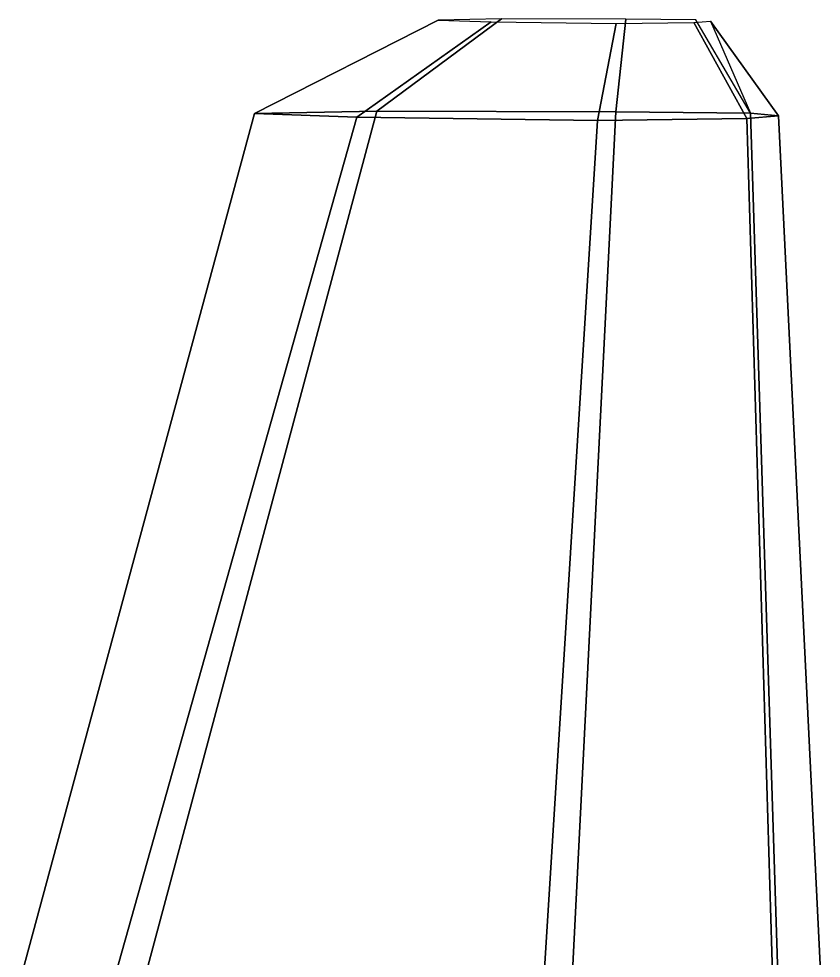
# Model space of a CAD drawing. Header units: metres. Extents: x -45 to 47, y -51 to 51.
# Drawn here: x -6.92 to 11.28, y 29.97 to 51.27 of the extents above; entities that cross this region are included whole.
import ezdxf

# ---------------------------------------------------------------- set-up
doc = ezdxf.new("R2010")
doc.units = ezdxf.units.M

msp = doc.modelspace()

# ---------------------------------------------------------------- linework, layer by layer
at = {"layer": 'AileD2', "color": 8}
for points in [[(-1.574177, 49.116348, 20.219563), (1.196686, 49.172138, 19.653151), (4.028199, 51.266102, 20.954723), (2.589069, 51.237125, 20.945679)], [(0.747357, 49.032673, 21.069176), (-1.574177, 49.116348, 20.219563), (2.589069, 51.237125, 20.945679), (3.794827, 51.193661, 20.932114)], [(6.199217, 48.960735, 21.799545), (0.747357, 49.032673, 21.069176), (3.794827, 51.193661, 20.932114), (6.626415, 51.156303, 20.920456)], [(1.196686, 49.172138, 19.653151), (6.61859, 49.155987, 19.81711), (6.844227, 51.25771, 20.952108), (4.028199, 51.266102, 20.954723)], [(9.591655, 49.006245, 21.337469), (6.199217, 48.960735, 21.799545), (6.626415, 51.156303, 20.920456), (8.388377, 51.179943, 20.927832)], [(6.61859, 49.155987, 19.81711), (9.674031, 49.122955, 20.152483), (8.43116, 51.240555, 20.946753), (6.844227, 51.25771, 20.952108)], [(10.310581, 49.067902, 20.711443), (9.591655, 49.006245, 21.337469), (8.388377, 51.179943, 20.927832), (8.761773, 51.211967, 20.937824)], [(9.674031, 49.122955, 20.152483), (10.310581, 49.067902, 20.711443), (8.761773, 51.211967, 20.937824)], [(-6.920103, 29.362783, 17.99807), (-4.108766, 29.362783, 17.126698), (1.196686, 49.172138, 19.653151), (-1.574177, 49.116348, 20.219563)], [(-4.796693, 29.362783, 19.30513), (-6.920103, 29.362783, 17.99807), (-1.574177, 49.116348, 20.219563), (0.747357, 49.032673, 21.069176)], [(4.981026, 29.362783, 20.428745), (-4.796693, 29.362783, 19.30513), (0.747357, 49.032673, 21.069176), (6.199217, 48.960735, 21.799545)], [(-4.108766, 29.362783, 17.126698), (5.623089, 29.362783, 17.378937), (6.61859, 49.155987, 19.81711), (1.196686, 49.172138, 19.653151)], [(10.17487, 29.362783, 19.717886), (4.981026, 29.362783, 20.428745), (6.199217, 48.960735, 21.799545), (9.591655, 49.006245, 21.337469)], [(5.623089, 29.362783, 17.378937), (10.300992, 29.362783, 17.89488), (9.674031, 49.122955, 20.152483), (6.61859, 49.155987, 19.81711)], [(11.275554, 29.362783, 18.754787), (10.17487, 29.362783, 19.717886), (9.591655, 49.006245, 21.337469), (10.310581, 49.067902, 20.711443)], [(10.300992, 29.362783, 17.89488), (11.275554, 29.362783, 18.754787), (10.310581, 49.067902, 20.711443), (9.674031, 49.122955, 20.152483)]]:
    msp.add_3dface(points, dxfattribs=at)

doc.saveas('drawing.dxf')
